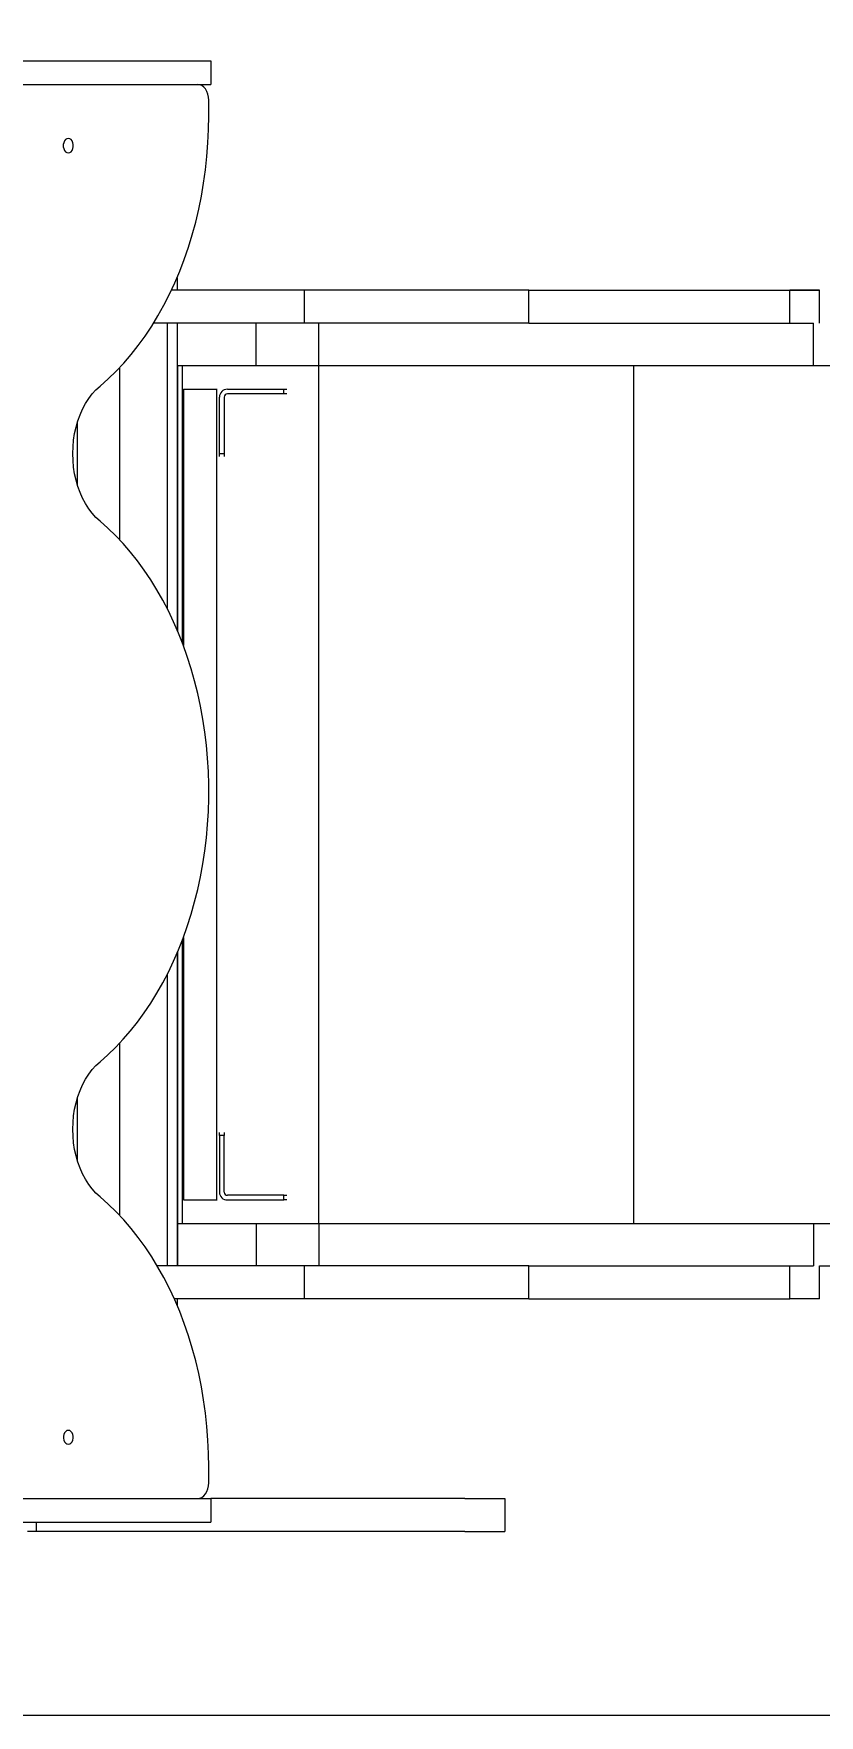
# Model space of a CAD drawing. Header units: millimetres. Extents: x 4528 to 16240, y -3061 to 4677.
# Drawn here: x 7886 to 8386, y -231 to 839 of the extents above; entities that cross this region are included whole.
import ezdxf

# ---------------------------------------------------------------- set-up
doc = ezdxf.new("R2010")
doc.units = ezdxf.units.MM
for name, color, linetype in [('DIKOM_ОБЪЕКТ', 7, 'Continuous'), ('DIKOM_РАЗМЕР_ЗОНА', 7, 'Continuous'), ('DIKOM_РАЗМЕР_ОБЪЕКТА', 7, 'Continuous')]:
    doc.layers.add(name, color=color, linetype=linetype)
doc.styles.add('style1', font='arial.ttf', dxfattribs={"width": 0.8})
doc.dimstyles.new('1-50', dxfattribs={"dimtxt": 300, "dimasz": 200, "dimexe": 100, "dimexo": 0, "dimgap": 100, "dimtad": 1, "dimtxsty": 'style1', "dimcen": 200, "dimclrd": 7, "dimclre": 7, "dimclrt": 7, "dimadec": 1, "dimazin": 2, "dimtfac": 1, "dimtmove": 0, "dimatfit": 2, "dimfxl": 0, "dimlwd": 25, "dimlwe": 18, "dimarcsym": 0})

# ---------------------------------------------------------------- blocks, each defined once
blk = doc.blocks.new('*D10')
at = {"layer": 'Defpoints', "color": 0, "transparency": 16777216}
for p in [(9988.5, 54.9), (6027.6, 6.9), (9988.5, -1211.4)]:
    blk.add_point(p, dxfattribs=at)
at = {"layer": 'DIKOM_РАЗМЕР_ОБЪЕКТА', "color": 7, "lineweight": 18, "transparency": 16777216}
for p, q in [((9988.5, 54.9), (9988.5, -1311.4)), ((6027.6, 6.9), (6027.6, -1311.4))]:
    blk.add_line(p, q, dxfattribs=at)
at = {"layer": 'DIKOM_РАЗМЕР_ОБЪЕКТА', "color": 7, "lineweight": 25, "transparency": 16777216}
blk.add_line((6227.6, -1211.4), (9788.5, -1211.4), dxfattribs=at)
at = {"layer": 'DIKOM_РАЗМЕР_ОБЪЕКТА', "color": 7, "transparency": 16777216}
for points in [[(6227.6, -1178.1), (6227.6, -1244.7), (6027.6, -1211.4)], [(9788.5, -1178.1), (9788.5, -1244.7), (9988.5, -1211.4)]]:
    blk.add_solid(points, dxfattribs=at)
at = {"layer": 'DIKOM_РАЗМЕР_ОБЪЕКТА', "color": 7, "transparency": 16777216, "insert": (8267.2, -958.1), "char_height": 300, "attachment_point": 5, "style": 'style1'}
blk.add_mtext('3950', dxfattribs=at)
blk = doc.blocks.new('*D11')
at = {"layer": 'Defpoints', "color": 0, "transparency": 16777216}
for p in [(7534.2, 1457), (7517.5, -231.1), (10958.8, -231.1)]:
    blk.add_point(p, dxfattribs=at)
at = {"layer": 'DIKOM_РАЗМЕР_ОБЪЕКТА', "color": 7, "lineweight": 18, "transparency": 16777216}
for p, q in [((7534.2, 1457), (11058.8, 1457)), ((7517.5, -231.1), (11058.8, -231.1))]:
    blk.add_line(p, q, dxfattribs=at)
at = {"layer": 'DIKOM_РАЗМЕР_ОБЪЕКТА', "color": 7, "lineweight": 25, "transparency": 16777216}
blk.add_line((10958.8, 1257), (10958.8, -31.1), dxfattribs=at)
at = {"layer": 'DIKOM_РАЗМЕР_ОБЪЕКТА', "color": 7, "transparency": 16777216}
for points in [[(10925.5, 1257), (10992.2, 1257), (10958.8, 1457)], [(10925.5, -31.1), (10992.2, -31.1), (10958.8, -231.1)]]:
    blk.add_solid(points, dxfattribs=at)
at = {"layer": 'DIKOM_РАЗМЕР_ОБЪЕКТА', "color": 7, "transparency": 16777216, "insert": (10705.7, 601.6), "char_height": 300, "attachment_point": 5, "rotation": 90, "style": 'style1'}
blk.add_mtext('1650', dxfattribs=at)
blk = doc.blocks.new('*D12')
at = {"layer": 'Defpoints', "color": 0, "transparency": 16777216}
for p in [(7534.6, 2953.9), (7549.5, -1731.1), (12920.6, -1731.1)]:
    blk.add_point(p, dxfattribs=at)
at = {"layer": 'DIKOM_РАЗМЕР_ЗОНА', "color": 7, "lineweight": 18, "transparency": 16777216}
for p, q in [((7534.6, 2953.9), (13020.6, 2953.9)), ((7549.5, -1731.1), (13020.6, -1731.1))]:
    blk.add_line(p, q, dxfattribs=at)
at = {"layer": 'DIKOM_РАЗМЕР_ЗОНА', "color": 7, "lineweight": 25, "transparency": 16777216}
blk.add_line((12920.6, 2753.9), (12920.6, -1531.1), dxfattribs=at)
at = {"layer": 'DIKOM_РАЗМЕР_ЗОНА', "color": 7, "transparency": 16777216}
for points in [[(12887.2, 2753.9), (12953.9, 2753.9), (12920.6, 2953.9)], [(12887.2, -1531.1), (12953.9, -1531.1), (12920.6, -1731.1)]]:
    blk.add_solid(points, dxfattribs=at)
at = {"layer": 'DIKOM_РАЗМЕР_ЗОНА', "color": 7, "transparency": 16777216, "insert": (12667.4, 952.3), "char_height": 300, "attachment_point": 5, "rotation": 90, "style": 'style1'}
blk.add_mtext('4650', dxfattribs=at)
blk = doc.blocks.new('*D13')
at = {"layer": 'Defpoints', "color": 0, "transparency": 16777216}
for p in [(4527.6, 356.9), (11988.5, 356.9), (11988.5, -2960.6)]:
    blk.add_point(p, dxfattribs=at)
at = {"layer": 'DIKOM_РАЗМЕР_ЗОНА', "color": 7, "lineweight": 18, "transparency": 16777216}
for p, q in [((4527.6, 356.9), (4527.6, -3060.6)), ((11988.5, 356.9), (11988.5, -3060.6))]:
    blk.add_line(p, q, dxfattribs=at)
at = {"layer": 'DIKOM_РАЗМЕР_ЗОНА', "color": 7, "lineweight": 25, "transparency": 16777216}
blk.add_line((4727.6, -2960.6), (11788.5, -2960.6), dxfattribs=at)
at = {"layer": 'DIKOM_РАЗМЕР_ЗОНА', "color": 7, "transparency": 16777216}
for points in [[(4727.6, -2927.3), (4727.6, -2993.9), (4527.6, -2960.6)], [(11788.5, -2927.3), (11788.5, -2993.9), (11988.5, -2960.6)]]:
    blk.add_solid(points, dxfattribs=at)
at = {"layer": 'DIKOM_РАЗМЕР_ЗОНА', "color": 7, "transparency": 16777216, "insert": (7816.9, -2707.4), "char_height": 300, "attachment_point": 5, "style": 'style1'}
blk.add_mtext('7450', dxfattribs=at)

msp = doc.modelspace()

# ---------------------------------------------------------------- linework, layer by layer
at = {"layer": 'DIKOM_ОБЪЕКТ', "color": 7, "linetype": 'Continuous', "lineweight": 15}
for p, q in [((7562.752, 821.863), (7965.803, 821.863)), ((7965.803, 821.863), (7969.899, 821.863)), ((7969.899, 821.863), (7973.744, 821.863)), ((7973.744, 821.863), (7977.333, 821.863)), ((7977.333, 821.863), (7980.661, 821.863)), ((7980.661, 821.863), (7983.725, 821.863)), ((7983.725, 821.863), (7986.519, 821.863)), ((7986.519, 821.863), (7989.04, 821.863)), ((7989.04, 821.863), (7991.284, 821.863)), ((7991.284, 821.863), (7993.245, 821.863)), ((7993.245, 821.863), (7994.92, 821.863)), ((7994.92, 821.863), (7996.304, 821.863)), ((7996.304, 821.863), (7997.393, 821.863)), ((7997.393, 821.863), (7998.182, 821.863)), ((7998.182, 821.863), (7998.668, 821.863)), ((7998.668, 821.863), (7998.846, 821.863)), ((7998.846, 821.863), (7998.846, 806.863)), ((7562.752, 806.863), (7965.803, 806.863)), ((7965.803, 806.863), (7969.899, 806.863)), ((7969.899, 806.863), (7973.744, 806.863)), ((7973.744, 806.863), (7977.333, 806.863)), ((7977.333, 806.863), (7980.661, 806.863)), ((7980.661, 806.863), (7983.725, 806.863)), ((7983.725, 806.863), (7986.519, 806.863)), ((7986.519, 806.863), (7989.04, 806.863)), ((7989.04, 806.863), (7991.284, 806.863)), ((7991.284, 806.863), (7993.245, 806.863)), ((7993.245, 806.863), (7994.92, 806.863)), ((7994.92, 806.863), (7996.304, 806.863)), ((7996.304, 806.863), (7997.393, 806.863)), ((7997.393, 806.863), (7998.182, 806.863)), ((7998.182, 806.863), (7998.668, 806.863)), ((7998.668, 806.863), (7998.846, 806.863)), ((7997.623, 786.863), (7997.623, 796.863)), ((8058.551, 675.863), (7973.843, 675.863)), ((7977.397, 683.793), (7977.397, 675.863)), ((8058.551, 654.863), (8058.551, 675.863)), ((8201.3, 675.863), (8058.551, 675.863)), ((8201.3, 654.863), (8201.3, 675.863)), ((8201.3, 675.863), (8386.297, 675.863)), ((8367.436, 654.863), (8367.436, 675.863)), ((8386.297, 675.863), (8367.436, 675.863)), ((8386.297, 654.863), (8386.297, 675.863)), ((8058.551, 654.863), (7962.446, 654.863)), ((7971.397, 472.881), (7971.397, 654.863)), ((7977.397, 654.863), (7977.397, 459.933)), ((7977.711, 627.863), (7977.711, 654.863)), ((8027.747, 627.863), (8027.747, 654.863)), ((8201.3, 654.863), (8058.551, 654.863)), ((8067.567, 627.863), (8067.567, 654.863)), ((8201.3, 654.863), (8367.436, 654.863)), ((8366.941, 654.863), (8382.638, 654.863)), ((8382.638, 627.863), (8382.638, 654.863)), ((7940.897, 517.03), (7940.897, 626.696)), ((7977.711, 627.863), (7977.711, 459.189)), ((7977.711, 627.863), (8027.747, 627.863)), ((7980.711, 627.863), (7980.711, 451.702)), ((8027.747, 627.863), (8067.567, 627.863)), ((8067.422, 627.863), (8067.422, 81.863)), ((8067.424, 627.863), (8067.424, 81.863)), ((8067.567, 627.863), (9356.695, 627.863)), ((8267.923, 627.863), (8267.923, 81.863)), ((8382.638, 627.863), (9471.41, 627.863)), ((7981.425, 612.863), (8002.425, 612.863)), ((7981.425, 612.863), (7981.425, 449.805)), ((8002.425, 612.863), (8002.425, 96.863)), ((8002.425, 612.863), (8003.019, 612.863)), ((8009.425, 612.863), (8045.425, 612.863)), ((8045.425, 609.863), (8045.425, 612.863)), ((8045.425, 612.863), (8047.276, 612.863)), ((8004.425, 571.863), (8004.425, 607.863)), ((8007.425, 607.863), (8007.425, 571.863)), ((8045.425, 609.863), (8009.425, 609.863)), ((8047.276, 609.863), (8045.425, 609.863)), ((7913.897, 591.506), (7913.897, 552.22)), ((8004.425, 571.863), (8007.425, 571.863)), ((8004.425, 570.012), (8004.425, 571.863)), ((8007.425, 571.863), (8007.425, 570.012)), ((7980.711, 262.024), (7980.711, 81.863)), ((7981.425, 263.921), (7981.425, 96.863)), ((7977.397, 253.793), (7977.397, 54.863)), ((7977.711, 254.537), (7977.711, 81.863)), ((7971.397, 54.863), (7971.397, 240.846)), ((7940.897, 87.03), (7940.897, 196.696)), ((7913.897, 161.506), (7913.897, 122.22)), ((8004.425, 137.863), (8004.425, 139.715)), ((8007.425, 139.715), (8007.425, 137.863)), ((8004.425, 137.863), (8004.425, 101.863)), ((8007.425, 137.863), (8004.425, 137.863)), ((8007.425, 101.863), (8007.425, 137.863)), ((7981.425, 96.863), (8002.425, 96.863)), ((8002.425, 96.863), (8003.019, 96.863)), ((8045.425, 99.863), (8009.425, 99.863)), ((8009.425, 96.863), (8045.425, 96.863)), ((8045.425, 96.863), (8045.425, 99.863)), ((8045.425, 99.863), (8047.276, 99.863)), ((8047.276, 96.863), (8045.425, 96.863)), ((7977.711, 81.863), (7977.711, 54.863)), ((7977.711, 81.863), (8027.747, 81.863)), ((8027.747, 81.863), (8027.747, 54.863)), ((8027.747, 81.863), (8067.567, 81.863)), ((8067.567, 81.863), (8067.567, 54.863)), ((8067.567, 81.863), (8382.638, 81.863)), ((8382.638, 81.863), (8382.638, 54.863)), ((8382.638, 81.863), (9471.41, 81.863)), ((8058.551, 54.863), (7964.866, 54.863)), ((8058.551, 33.863), (8058.551, 54.863)), ((8201.3, 54.863), (8058.551, 54.863)), ((8201.3, 33.863), (8201.3, 54.863)), ((8201.3, 54.863), (8366.941, 54.863)), ((8366.941, 54.863), (8382.638, 54.863)), ((8367.436, 33.863), (8367.436, 54.863)), ((8386.297, 33.863), (8386.297, 54.863)), ((8386.297, 54.863), (9471.41, 54.863)), ((8058.551, 33.863), (7975.681, 33.863)), ((7977.397, 33.863), (7977.397, 29.933)), ((8201.3, 33.863), (8058.551, 33.863)), ((8201.3, 33.863), (8367.436, 33.863)), ((8386.297, 33.863), (8367.436, 33.863)), ((7997.623, -83.137), (7997.623, -73.137)), ((7562.752, -93.137), (7965.803, -93.137)), ((7965.803, -93.137), (7969.899, -93.137)), ((7969.899, -93.137), (7973.744, -93.137)), ((7973.744, -93.137), (7977.333, -93.137)), ((7977.333, -93.137), (7980.661, -93.137)), ((7980.661, -93.137), (7983.725, -93.137)), ((7983.725, -93.137), (7986.519, -93.137)), ((7986.519, -93.137), (7989.04, -93.137)), ((7989.04, -93.137), (7991.284, -93.137)), ((7991.284, -93.137), (7993.245, -93.137)), ((7993.245, -93.137), (7994.92, -93.137)), ((7994.92, -93.137), (7996.304, -93.137)), ((7996.304, -93.137), (7997.393, -93.137)), ((7997.393, -93.137), (7998.182, -93.137)), ((7998.182, -93.137), (7998.668, -93.137)), ((7998.668, -93.137), (7998.846, -93.137)), ((8029.575, -93.137), (7998.846, -93.137)), ((7998.846, -93.137), (7998.846, -108.137)), ((8039.926, -93.137), (8029.575, -93.137)), ((8044.658, -93.137), (8039.926, -93.137)), ((8049.113, -93.137), (8044.658, -93.137)), ((8053.303, -93.137), (8049.113, -93.137)), ((8057.242, -93.137), (8053.303, -93.137)), ((8060.945, -93.137), (8057.242, -93.137)), ((8064.424, -93.137), (8060.945, -93.137)), ((8067.693, -93.137), (8064.424, -93.137)), ((8070.765, -93.137), (8067.693, -93.137)), ((8073.655, -93.137), (8070.765, -93.137)), ((8076.375, -93.137), (8073.655, -93.137)), ((8078.939, -93.137), (8076.375, -93.137)), ((8081.361, -93.137), (8078.939, -93.137)), ((8083.653, -93.137), (8081.361, -93.137)), ((8085.831, -93.137), (8083.653, -93.137)), ((8087.907, -93.137), (8085.831, -93.137)), ((8089.894, -93.137), (8087.907, -93.137)), ((8091.807, -93.137), (8089.894, -93.137)), ((8093.658, -93.137), (8091.807, -93.137)), ((8097.232, -93.137), (8093.658, -93.137)), ((8100.723, -93.137), (8097.232, -93.137)), ((8116.026, -93.137), (8100.723, -93.137)), ((8123.948, -93.137), (8116.026, -93.137)), ((8131.121, -93.137), (8123.948, -93.137)), ((8137.571, -93.137), (8131.121, -93.137)), ((8143.32, -93.137), (8137.571, -93.137)), ((8148.393, -93.137), (8143.32, -93.137)), ((8152.813, -93.137), (8148.393, -93.137)), ((8159.794, -93.137), (8152.813, -93.137)), ((8160.326, -93.137), (8159.794, -93.137)), ((8160.596, -93.137), (8160.326, -93.137)), ((8160.61, -93.137), (8160.596, -93.137)), ((8160.61, -93.137), (8162.378, -93.137)), ((8162.378, -93.137), (8165.387, -93.137)), ((8165.387, -93.137), (8168.209, -93.137)), ((8168.209, -93.137), (8170.842, -93.137)), ((8170.842, -93.137), (8173.281, -93.137)), ((8173.281, -93.137), (8175.522, -93.137)), ((8175.522, -93.137), (8177.56, -93.137)), ((8177.56, -93.137), (8179.393, -93.137)), ((8179.393, -93.137), (8181.015, -93.137)), ((8181.015, -93.137), (8182.422, -93.137)), ((8182.422, -93.137), (8183.611, -93.137)), ((8183.611, -93.137), (8184.577, -93.137)), ((8184.577, -93.137), (8185.317, -93.137)), ((8185.317, -93.137), (8185.825, -93.137)), ((8185.825, -93.137), (8186.098, -93.137)), ((8186.098, -93.137), (8186.133, -93.137)), ((8186.133, -93.137), (8186.133, -114.137)), ((7562.752, -108.137), (7965.803, -108.137)), ((7888.005, -114.137), (7882.182, -114.137)), ((7888.005, -114.137), (7888.005, -108.137)), ((8029.575, -114.137), (7888.005, -114.137)), ((7965.803, -108.137), (7969.899, -108.137)), ((7969.899, -108.137), (7973.744, -108.137)), ((7973.744, -108.137), (7977.333, -108.137)), ((7977.333, -108.137), (7980.661, -108.137)), ((7980.661, -108.137), (7983.725, -108.137)), ((7983.725, -108.137), (7986.519, -108.137)), ((7986.519, -108.137), (7989.04, -108.137)), ((7989.04, -108.137), (7991.284, -108.137)), ((7991.284, -108.137), (7993.245, -108.137)), ((7993.245, -108.137), (7994.92, -108.137)), ((7994.92, -108.137), (7996.304, -108.137)), ((7996.304, -108.137), (7997.393, -108.137)), ((7997.393, -108.137), (7998.182, -108.137)), ((7998.182, -108.137), (7998.668, -108.137)), ((7998.668, -108.137), (7998.846, -108.137)), ((8039.926, -114.137), (8029.575, -114.137)), ((8044.658, -114.137), (8039.926, -114.137)), ((8049.113, -114.137), (8044.658, -114.137)), ((8053.303, -114.137), (8049.113, -114.137)), ((8057.242, -114.137), (8053.303, -114.137)), ((8060.945, -114.137), (8057.242, -114.137)), ((8064.424, -114.137), (8060.945, -114.137)), ((8067.693, -114.137), (8064.424, -114.137)), ((8070.765, -114.137), (8067.693, -114.137)), ((8073.655, -114.137), (8070.765, -114.137)), ((8076.375, -114.137), (8073.655, -114.137)), ((8078.939, -114.137), (8076.375, -114.137)), ((8081.361, -114.137), (8078.939, -114.137)), ((8083.653, -114.137), (8081.361, -114.137)), ((8085.831, -114.137), (8083.653, -114.137)), ((8087.907, -114.137), (8085.831, -114.137)), ((8089.894, -114.137), (8087.907, -114.137)), ((8091.807, -114.137), (8089.894, -114.137)), ((8093.658, -114.137), (8091.807, -114.137)), ((8097.232, -114.137), (8093.658, -114.137)), ((8100.723, -114.137), (8097.232, -114.137)), ((8116.026, -114.137), (8100.723, -114.137)), ((8123.948, -114.137), (8116.026, -114.137)), ((8131.121, -114.137), (8123.948, -114.137)), ((8137.571, -114.137), (8131.121, -114.137)), ((8143.32, -114.137), (8137.571, -114.137)), ((8148.393, -114.137), (8143.32, -114.137)), ((8152.813, -114.137), (8148.393, -114.137)), ((8159.794, -114.137), (8152.813, -114.137)), ((8160.326, -114.137), (8159.794, -114.137)), ((8160.596, -114.137), (8160.326, -114.137)), ((8160.61, -114.137), (8160.596, -114.137)), ((8160.61, -114.137), (8162.378, -114.137)), ((8162.378, -114.137), (8165.387, -114.137)), ((8165.387, -114.137), (8168.209, -114.137)), ((8168.209, -114.137), (8170.842, -114.137)), ((8170.842, -114.137), (8173.281, -114.137)), ((8173.281, -114.137), (8175.522, -114.137)), ((8175.522, -114.137), (8177.56, -114.137)), ((8177.56, -114.137), (8179.393, -114.137)), ((8179.393, -114.137), (8181.015, -114.137)), ((8181.015, -114.137), (8182.422, -114.137)), ((8182.422, -114.137), (8183.611, -114.137)), ((8183.611, -114.137), (8184.577, -114.137)), ((8184.577, -114.137), (8185.317, -114.137)), ((8185.317, -114.137), (8185.825, -114.137)), ((8185.825, -114.137), (8186.098, -114.137)), ((8186.098, -114.137), (8186.133, -114.137))]:
    msp.add_line(p, q, dxfattribs=at)
at = {"layer": 'DIKOM_ОБЪЕКТ', "color": 7, "linetype": 'Continuous', "lineweight": 15, "flags": 128}
for points in [[(7997.623, 796.863), (7997.487, 798.814), (7997.084, 800.69), (7996.431, 802.419), (7995.552, 803.934), (7994.48, 805.178), (7993.257, 806.102), (7991.931, 806.671), (7990.552, 806.863)], [(7928.368, 614.863), (7933.545, 619.424), (7938.579, 624.297), (7943.459, 629.472), (7948.178, 634.94), (7952.724, 640.69), (7957.092, 646.713), (7961.271, 652.996), (7965.256, 659.528), (7969.037, 666.297), (7972.608, 673.291), (7975.963, 680.495), (7979.095, 687.898), (7981.999, 695.485), (7984.668, 703.241), (7987.098, 711.154), (7989.285, 719.207), (7991.224, 727.386), (7992.912, 735.676), (7994.346, 744.061), (7995.523, 752.525), (7996.44, 761.054), (7997.097, 769.63), (7997.491, 778.239), (7997.623, 786.863)], [(7908.197, 763.303), (7909.106, 763.487), (7909.941, 764.027), (7910.635, 764.877), (7911.131, 765.969), (7911.389, 767.214), (7911.389, 768.512), (7911.131, 769.758), (7910.635, 770.85), (7909.941, 771.7), (7909.106, 772.239), (7908.197, 772.424), (7907.289, 772.239), (7906.454, 771.7), (7905.76, 770.85), (7905.264, 769.758), (7905.006, 768.512), (7905.006, 767.214), (7905.264, 765.969), (7905.76, 764.877), (7906.454, 764.027), (7907.289, 763.487), (7908.197, 763.303)], [(7928.368, 528.863), (7925.815, 531.222), (7923.415, 533.882), (7921.187, 536.826), (7919.146, 540.029), (7917.308, 543.47), (7915.686, 547.122), (7914.293, 550.958), (7913.138, 554.949), (7912.232, 559.066), (7911.579, 563.279), (7911.185, 567.555), (7911.054, 571.863), (7911.185, 576.171), (7911.579, 580.448), (7912.232, 584.66), (7913.138, 588.777), (7914.293, 592.769), (7915.686, 596.605), (7917.308, 600.256), (7919.146, 603.697), (7921.187, 606.901), (7923.415, 609.844), (7925.815, 612.505), (7928.368, 614.863)], [(7928.368, 184.863), (7933.441, 189.328), (7938.377, 194.092), (7943.165, 199.147), (7947.799, 204.483), (7952.269, 210.091), (7956.567, 215.961), (7960.686, 222.083), (7964.619, 228.445), (7968.358, 235.037), (7971.897, 241.846), (7975.229, 248.86), (7978.349, 256.067), (7981.251, 263.455), (7983.929, 271.009), (7986.38, 278.716), (7988.598, 286.563), (7990.58, 294.535), (7992.322, 302.619), (7993.821, 310.799), (7995.074, 319.062), (7996.079, 327.392), (7996.834, 335.775), (7997.339, 344.195), (7997.591, 352.638), (7997.591, 361.088), (7997.339, 369.531), (7996.834, 377.952), (7996.079, 386.335), (7995.074, 394.665), (7993.821, 402.927), (7992.322, 411.108), (7990.58, 419.191), (7988.598, 427.164), (7986.38, 435.01), (7983.929, 442.718), (7981.251, 450.272), (7978.349, 457.659), (7975.229, 464.866), (7971.897, 471.881), (7968.358, 478.69), (7964.619, 485.281), (7960.686, 491.644), (7956.567, 497.765), (7952.269, 503.636), (7947.799, 509.244), (7943.165, 514.58), (7938.377, 519.634), (7933.441, 524.398), (7928.368, 528.863)], [(7928.368, 98.863), (7925.815, 101.222), (7923.415, 103.882), (7921.187, 106.826), (7919.146, 110.029), (7917.308, 113.47), (7915.686, 117.122), (7914.293, 120.958), (7913.138, 124.949), (7912.232, 129.066), (7911.579, 133.279), (7911.185, 137.555), (7911.054, 141.863), (7911.185, 146.171), (7911.579, 150.448), (7912.232, 154.66), (7913.138, 158.777), (7914.293, 162.769), (7915.686, 166.604), (7917.308, 170.256), (7919.146, 173.697), (7921.187, 176.901), (7923.415, 179.844), (7925.815, 182.505), (7928.368, 184.863)], [(7997.623, -73.137), (7997.491, -64.512), (7997.097, -55.904), (7996.44, -47.327), (7995.523, -38.799), (7994.346, -30.334), (7992.912, -21.949), (7991.224, -13.66), (7989.285, -5.481), (7987.098, 2.573), (7984.668, 10.485), (7981.999, 18.242), (7979.095, 25.828), (7975.963, 33.231), (7972.608, 40.436), (7969.037, 47.429), (7965.256, 54.198), (7961.271, 60.731), (7957.092, 67.014), (7952.724, 73.036), (7948.178, 78.787), (7943.459, 84.255), (7938.579, 89.43), (7933.545, 94.302), (7928.368, 98.863)], [(7908.197, -58.537), (7909.074, -58.359), (7909.88, -57.838), (7910.549, -57.018), (7911.028, -55.965), (7911.277, -54.763), (7911.277, -53.511), (7911.028, -52.309), (7910.549, -51.255), (7909.88, -50.435), (7909.074, -49.915), (7908.197, -49.737), (7907.321, -49.915), (7906.515, -50.435), (7905.846, -51.255), (7905.367, -52.309), (7905.118, -53.511), (7905.118, -54.763), (7905.367, -55.965), (7905.846, -57.018), (7906.515, -57.838), (7907.321, -58.359), (7908.197, -58.537)], [(7990.552, -93.137), (7991.931, -92.945), (7993.257, -92.376), (7994.48, -91.452), (7995.552, -90.208), (7996.431, -88.693), (7997.084, -86.964), (7997.487, -85.088), (7997.623, -83.137)]]:
    msp.add_lwpolyline(points, dxfattribs=at)
at = {"layer": 'DIKOM_ОБЪЕКТ', "color": 7, "linetype": 'Continuous', "lineweight": 15}
for centre, radius, start, end in [((8009.425, 607.863), 5, 90, 179.999745), ((8009.425, 607.863), 2, 90, 179.999745), ((8009.425, 101.863), 5, 179.999745, 270), ((8009.425, 101.863), 2, 179.999745, 270)]:
    msp.add_arc(centre, radius, start, end, dxfattribs=at)

# ---------------------------------------------------------------- dimensions: what is measured, and where the dimension line sits
at = {"layer": 'DIKOM_РАЗМЕР_ЗОНА'}
dim = msp.add_linear_dim(base=(12920.554, -1731.137), p1=(7534.58, 2953.861), p2=(7549.501, -1731.137), angle=90, text='4650', dimstyle='1-50', dxfattribs=at)
dim.commit()
dim.dimension.update_dxf_attribs({"geometry": '*D12', "text_midpoint": (12920.554, 952.286), "dimtype": 160})
dim = msp.add_linear_dim(base=(11988.483, -2960.601), p1=(4527.568, 356.863), p2=(11988.483, 356.863), text='7450', dimstyle='1-50', dxfattribs=at)
dim.commit()
dim.dimension.update_dxf_attribs({"geometry": '*D13', "text_midpoint": (7816.861, -2960.601), "dimtype": 160})
at = {"layer": 'DIKOM_РАЗМЕР_ОБЪЕКТА'}
dim = msp.add_linear_dim(base=(10958.849, -231.126), p1=(7534.222, 1456.963), p2=(7517.515, -231.126), angle=90, text='1650', dimstyle='1-50', dxfattribs=at)
dim.commit()
dim.dimension.update_dxf_attribs({"geometry": '*D11', "text_midpoint": (10958.849, 601.637), "dimtype": 160})
dim = msp.add_linear_dim(base=(9988.484, -1211.397), p1=(6027.568, 6.863), p2=(9988.484, 54.863), text='3950', dimstyle='1-50', dxfattribs=at)
dim.commit()
dim.dimension.update_dxf_attribs({"geometry": '*D10', "text_midpoint": (8267.203, -1211.397), "dimtype": 160})

doc.saveas('drawing.dxf')
